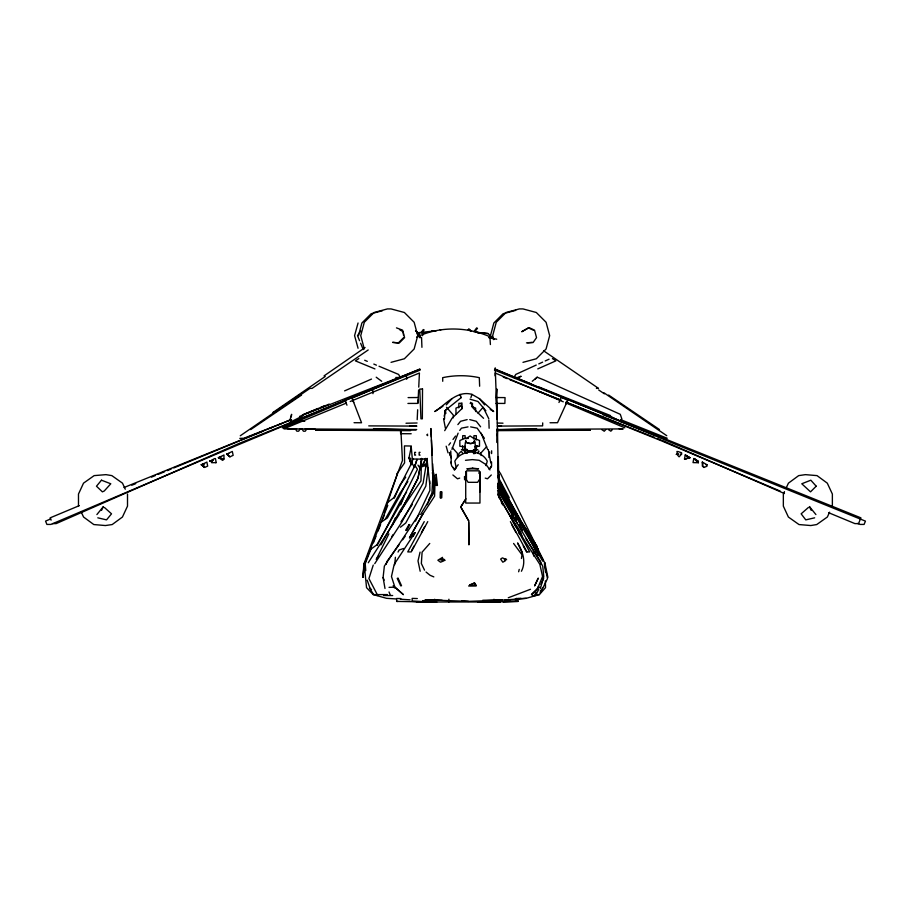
<?xml version="1.0" encoding="UTF-8"?>
<svg xmlns="http://www.w3.org/2000/svg" width="911" height="911" viewBox="0 0 911 911"><rect width="100%" height="100%" fill="white"/><g stroke="black" fill="none" stroke-linecap="round" stroke-linejoin="round"><path stroke-width="1.37" d="M433.579 601.932L412.171 601.328L412.171 598.39L417.318 598.55M453.302 417.842L453.302 415.074L446.492 407.274M457.459 457.504L457.459 453.405L452.266 447.597M475.633 411.556L475.633 408.117L471.807 406.568M493.99 599.256L493.99 601.932L516.537 601.328L516.537 598.39M433.659 472.832L433.625 493.102L420.631 514.499M415.496 521.103L429.912 490.425L429.696 480.803M490.209 468.448L491.53 466.136L491.553 461.945M491.621 453.576L491.644 450.786M479.778 492.134L479.96 471.659L479.96 503.054L465.715 503.054L465.715 471.659M676.919 451.446L677.738 455.352L679.105 456.832L681.576 454.133L681.587 452.767L677.727 451.446M223.935 459.064L223.981 454.988L218.526 457.675L222.705 460.374L223.935 459.064L218.526 457.675M440.81 497.759L440.89 491.974L440.264 491.974L440.184 497.759L441.755 497.759L441.949 491.974L441.14 491.974L440.935 497.759M495.117 375.833L495.163 373.009L563.271 401.808M497.235 442.666L497.44 428.534L495.22 367.828M497.212 442.404L497.44 428.534L498.75 497.577M421.474 458.381L420.962 480.849L400.555 511.173M497.941 470.247L498.328 456.798L498.522 478.833M444.511 419.014L444.762 410.781L461.012 397.765M542.705 422.909L542.614 425.881L497.258 426.097L501.505 425.824M706.982 464.758L706.925 466.25L703.93 467.457L702.37 466.136L702.324 462.071L706.982 464.758L705.877 464.758M363.796 563.567L363.182 577.267L364.115 563.374L402.457 460.51L400.874 430.003M465.419 449.772L465.305 452.471L464.804 449.966M478.708 452.289L478.765 450.956L477.512 453.405M497.896 466.739L498.328 456.798L498.511 479.288M417.192 419.652L417.659 409.756M418.001 402.685L418.138 399.861M418.274 397.037L418.604 389.965M418.741 387.141L419.424 373.009L350.234 401.489M432.668 463.858L433.089 472.342L431.939 492.953L427.213 504.671M475.36 449.966L475.041 452.972M467.036 451.856L467.07 451.241L473.538 451.241L473.595 453.712M362.988 577.403L364.115 563.374L366.541 587.652L373.237 594.598L386.549 598.322L396.251 598.948M486.235 464.063L486.087 465.669L487.237 461.16C481.042 448.895 461.273 449.294 454.851 461.16L456.263 468.06M394.702 564.774L395.397 557.27M384.989 588.472L383.087 577.54L384.362 566.107L418.946 514.51M302.554 415.985L290.541 422.032L290.837 419.459M478.97 473.447L479.3 470.816L466.455 470.816L466.455 479.664L468.106 482.318L477.637 482.318L479.3 479.664M474.927 442.029L475.622 448.03L474.175 449.818C471.158 452.072 466.705 451.093 464.667 448.03L465.453 442.029M290.541 422.032L290.894 419.459M291.258 416.896L291.611 414.323L290.21 419.094M411.476 464.006L410.03 460.738L410.405 458.131M488.9 457.481L489.708 451.97M411.362 446.413L409.005 457.8L411.26 464.564L412.33 458.666M414.414 467.423L416.987 459.474L414.414 467.423L411.601 462.332M427.225 458.381L423.103 483.183L401.785 522.151L374.74 563.67M521.434 558.489L522.003 554.788L513.588 543.457M422.602 335.669L422.966 333.517M461.581 409.267L462.173 406.636M684.491 459.064L685.243 454.988L689.729 457.766L684.491 459.064L689.9 457.675L685.243 454.988L689.729 457.766L687.907 458.051M697.336 461.217L698.441 461.217L693.783 458.529L693.032 462.606L698.384 462.708L694.592 458.529M400.92 511.253L417.967 478.298L421.736 459.121L412.33 459.03L411.157 446.026L404.45 445.9L404.575 462.89L397.059 473.572M421.736 459.121L417.967 478.298L400.031 512.87M464.667 448.03L465.031 446.219M420.073 552.134L418.001 560.925L420.176 571.243M386.23 564.273L386.856 561.62L399.325 544.368M444.226 416.179L445.843 409.825M518.632 571.766L519.247 569.386M358.524 335.635L361.906 322.995L371.141 313.748L382.506 310.697M490.471 335.635L493.853 322.995L503.088 313.748L515.706 310.366M358.057 322.995L354.573 335.635L358.057 348.264M458.29 456.297L459.155 453.234L461.319 451.332L462.879 453.507M540.382 588.472L543.765 576.595L542.74 566.107L497.554 490.425M411.26 464.564L413.104 458.563M470.896 397.606L471.921 394.361C457.026 390.056 445.9 404.416 434.763 411.533L442.917 406.272M373.248 565.082L368.921 578.565L377.735 595.532M384.317 512.654L397.401 473.572M538.64 587.162L531.443 594.576L537.217 589.519L542.557 576.504L539.87 564.41L521.138 535.099L498.647 496.153L498.545 483.502M474.039 442.006L474.642 440.617L474.529 442.347L470.395 443.748L465.874 442.347L465.623 440.617L466.102 441.994M451.947 449.385L458.108 433.158M371.381 548.023L365.243 563.704L365.744 570.616M373.43 542.797L375.992 536.26M378.042 531.033L380.593 524.497M382.643 519.27L384.18 515.353M364.912 562.884L387.79 505.366M521.422 571.243C526.353 561.916 522.709 551.292 517.562 542.933L521.98 552.134M426.849 462.902L425.471 466.295L423.068 464.143L425.642 458.381L422.693 466.774L423.068 464.143L425.665 466.432M392.129 525.704L395.34 517.881M400.692 504.842L404.438 495.709M474.699 453.701L474.756 449.772M394.349 498.089L400.077 484.891L405.702 477.193M540.952 584.395L543.673 578.291M411.544 463.335L393.768 497.782L388.359 501.927M558.955 402.491L561.244 397.424L567.804 400.191L557.521 422.704L550.028 422.761M565.936 403.937L567.804 400.191M829.579 512.187L827.336 517.027L816.723 524.554L810.824 525.545L799.004 524.554L788.379 517.027L783.346 506.14L783.346 494.047L784.473 491.633M786.17 488L788.425 483.16L798.674 475.622L805.426 474.642L817.042 475.622L827.302 483.16L832.369 494.047L832.369 506.14M413.252 536.249L415.006 532.673L409.517 537.775L423.159 513.531M536.078 592.15L534.894 594.576L539.414 594.598L545.518 587.652L545.37 580.911M388.883 533.789L376.232 559.434L378.509 556.052M101.542 510.319L103.41 506.562L96.885 514.556M538.765 589.28L535.622 595.532L532.229 595.532M414.619 466.102L400.066 495.368L387.334 517.96L381.265 522.105M377.154 545.393L399.815 502.371L406.579 492.065M540.018 592.81L542.603 588.005M398.039 552.055L399.177 549.971L403.584 548.49M424.241 521.627L407.741 551.918L411.237 551.918L427.76 521.627M411.544 550.711L414.186 545.86M421.451 532.536L424.754 526.478M415.006 532.673L394.178 564.41L391.468 576.504L394.896 587.162L403.322 594.576L394.896 587.162L389.054 587.356M380.9 544.892L399.485 511.629L409.415 496.188M409.517 537.775L421.725 515.877L434.604 496.153L435.071 479.539L432.509 470.247L430.926 428.534L431.347 437.018M385.319 519.042L400.168 492.897L407.855 481.6M444.705 430.664L451.981 418.32L462.116 408.447L461.934 402.958M428.625 499.923L434.353 490.425M465.111 499.945L460.738 507.006L468.698 520.955L468.926 544.88L468.709 522.367M465.931 498.772L460.807 506.994L468.766 520.944M399.394 514.1L368.272 562.759M400.954 521.821L412.364 504.364M299.708 429.628L298.649 431.188L296.849 431.188L295.813 429.616M306.312 429.662L305.242 431.222L303.443 431.222L302.418 429.65M391.605 536.83L393.153 534.575M360.699 330.966L357.488 335.635L359.583 340.714M402.651 539.767L405.156 536.317M421.281 332.344L423.285 329.577L424.15 329.93L421.782 332.948M448.804 445.08L450.49 442.826M453.018 439.444L455.546 436.05M459.759 430.413L461.444 428.159L468.026 426.883M431.461 331.308L432.213 330.83M468.117 329.634L468.858 329.156L470.93 330.875M489.127 469.302L491.53 466.136M454.247 469.928L458.233 464.701M475.098 331.308L477.478 328.29L476.601 327.937L474.608 330.693L475.098 331.057M457.869 424.594L460.556 421.303L467.149 419.607M478.013 413.127L483.126 407.274L488.797 418.73M429.753 543.457L422.1 552.134L421.349 563.499L424.515 570.138M480.552 453.405L486.645 446.629M446.276 404.894L452.015 398.619M605.758 429.65L604.244 431.222L601.864 429.662M612.351 429.616L610.837 431.188L608.457 429.628M491.302 474.973L487.487 478.822L485.233 478.093M403.71 337.571L398.403 342.866L392.595 342.354L399.155 343.083L404.598 337.617L402.605 330.169L396.467 327.869M535.156 379.17L537.183 377.211L544.038 380.001L620.289 414.323L621.894 419.094M466.125 438.692L470.099 435.959L474.267 438.795M808.399 507.473L801.145 513.827L805.768 519.874L814.65 517.824M532.252 381.276L537.183 377.211M400.419 527.207L405.759 522.982L425.824 486.132L428.136 468.368L425.801 464.143M461.41 449.727L467.024 449.351M540.2 590.909L542.216 589.36L547.488 578.565L544.334 563.67M371.13 548.969L376.903 544.812L399.724 504.842L417.443 469.267L414.767 465.122M365.095 347.524L324.065 375.879M325.238 376.471L272.89 412.524L274.575 412.421L309.945 388.405L312.131 388.348L368.192 349.972M240.299 435.765L302.52 392.983M250.684 429.593L301.564 395.055M358.832 358.57L355.392 360.87L374.933 368.909M459.702 478.093L457.504 478.822L452.881 474.973M442.552 557.361L437.884 560.231L440.525 562.201L443.964 560.789M201.445 464.758L206.899 462.071L207.662 466.136L204.497 467.457L201.445 464.758L204.497 467.457M214.643 458.529L209.986 461.217L212.286 462.036M226.85 454.133L232.305 451.446L233.159 455.341L229.902 456.832L226.85 454.133L229.902 456.832M505.229 560.891L502.826 562.201L500.651 559.092L502.416 557.874L506.653 559.775M536.237 365.06L515.763 374.421L513.872 377.541L518.37 377.496L520.898 376.311M538.8 363.888L542.649 362.134M545.199 360.961L549.048 359.207M518.37 377.496L520.955 376.345M537.763 368.898L555.869 360.87L552.43 358.57M344.597 390.876L371.494 379.078M50.686 518.906L45.55 521.126L46.916 524.429L50.891 524.429L237.646 445.058L419.675 369.103M346.339 400.601L282.319 427.828L286.259 427.828L346.317 403.106M351.566 398.369L405.133 375.594M460.932 406.044L455.978 408.117L455.978 413.845M240.743 440.366L263.051 431.154M269.61 428.455L272.241 427.373M278.8 424.663L281.419 423.581M286.669 421.417L290.609 419.789M302.418 414.915L318.167 408.424M320.797 407.331L324.726 405.714M354.049 422.704L361.542 422.761L351.794 397.424L344.984 400.191L346.966 405.19M131.799 485.233L135.739 483.616M151.488 477.125L155.428 475.508M158.047 474.426L164.618 471.716M167.237 470.634L171.177 469.017M173.796 467.935L239.434 440.901M291.099 419.641L124.033 487.51M302.93 414.812L329.224 404.097M506.129 559.035L504.307 559.775L505.149 560.424M79.303 505.651L50.128 517.858L51.084 520.158M420.165 370.094L239.695 443.167L56.118 523.609L52.508 523.609M416.578 337.161C440.56 325.455 470.406 326.673 494.035 338.733M291.566 419.572L243.875 438.248L239.798 438.385M299.514 416.452L420.051 369.228M469.746 584.851L474.494 582.983L476.111 585.306L469.825 585.374M201.832 464.758L204.451 463.745L201.137 464.758L203.984 465.578M508.27 597.775L530.498 589.28M373.294 388.052L383.827 384.043M473.549 453.348L474.563 453.018M689.9 457.675L685.186 458.882M228.752 453.462L226.543 454.133L227.568 454.133M218.219 457.675L221.532 456.662M517.881 598.857L526.205 598.322L539.414 594.598M391.047 362.339L404.382 358.763L414.152 348.981L417.728 335.635L414.152 322.278L404.382 312.496L391.047 308.92L387.414 308.92L374.079 312.496L364.309 322.278L360.733 335.635L364.309 348.981M522.982 362.339L536.317 358.763L546.088 348.981L549.663 335.624L546.088 322.278L536.317 312.496L522.982 308.92L519.361 308.92L506.015 312.496L496.256 322.278L492.68 335.635L493.751 339.632M463.392 450.672L466.466 449.875M474.563 446.845L477.933 446.231L475.565 446.641M526.205 598.322L505.093 599.996M475.656 446.686L479.493 446.231L479.493 440.503L474.38 438.43M416.965 332.822L436.244 330.795M678.797 454.133L676.167 454.407L678.376 454.225M465.487 460.306L472.353 459.611L479.175 460.283L486.212 464.701L489.97 469.928M527.64 342.764L532.286 342.354M515.375 598.698L520.978 598.265M442.154 600.281L425.107 599.757L468.448 601.362L510.524 599.757L506.357 599.825M596.409 388.405L598.481 388.348L543.582 350.769M536.59 428.637L496.916 429.821L590.408 430.186L496.928 430.641M211.648 462.708L216.203 462.594L215.44 458.529M405.999 423.239L417.067 422.989M215.395 462.606L216.203 462.594M482.75 600.258L502.189 599.905M477.922 602.08L498.693 601.715M516.685 601.408L502.838 601.647L518.074 601.408L518.074 598.481M479.3 602.08L500.071 601.715M408.094 397.606L418.286 397.526L417.955 403.402L407.923 403.436M497.224 429.525L623.17 428.91L619.218 428.91M410.519 430.652L315.741 430.186L416.031 429.912L373.533 428.637M424.424 459.007L427.122 459.007M439.956 329.611L440.822 329.964M417.17 332.72L425.403 332.72M477.501 332.72L484.356 332.72M419.265 337.582L421.565 337.582L421.93 347.319M488.603 337.582L496.711 339.211M470.099 403.288L472.467 403.288L472.49 407.536M286.976 427.84L284.152 427.851L299.127 421.269L304.775 421.269M315.741 430.186L319.727 430.186M411.191 433.75L400.646 433.693L400.544 431.051M427.658 434.183L426.769 434.9L427.703 435.629M497.167 434.183L497.121 435.629M468.379 438.43L464.781 438.43L459.839 440.503L459.839 446.231L464.963 446.845M415.621 452.346L414.687 452.346L414.687 455.113L415.621 455.113M420.096 452.346L419.162 452.346L419.162 455.113L420.096 455.113M680.471 454.133L681.576 454.133M210.703 461.217L209.986 461.217L212.468 461.775M498.898 491.974L499.046 497.759M373.237 594.598L387.289 594.587M383.611 595.532L392.675 595.532M400.794 598.55L396.638 598.481L396.638 601.408L398.016 601.408M412.171 601.328L434.718 601.932L434.718 599.256M515.398 601.328L518.074 601.408M416.486 601.977L500.264 601.977M421.144 459.042L426.997 459.042L429.685 483.536M422.567 600.656L429.605 600.668M496.005 403.402L504.865 403.436L505.058 397.606L496.142 397.538M368.739 425.881L416.862 426.109L409.779 425.824M287.887 428.91L416.714 429.536M283.981 428.91L296.679 428.979M299.503 428.99L302.315 429.001M305.139 429.024L315.024 429.07M395.784 377.496L400.43 377.541L398.597 374.421L379.033 366.245M475.223 449.351L477.876 449.727M493.398 338.573L488.08 333.551L476.385 332.321M396.638 601.408L436.79 602.08M497.349 423.046L502.997 423.182M537.615 587.231L540.064 587.356M461.729 601.009L468.448 601.362M400.407 599.222L410.098 599.848M440.184 559.775L443.156 560.049M473.492 331.593L476.294 331.877M477.239 332.39L488.08 333.551M470.645 426.883L477.182 428.159L484.413 438.316M97.807 517.824L106.53 519.874L111.518 513.827L104.423 507.473M489.947 337.913L494.013 338.926M469.769 419.607L476.294 421.303L480.598 426.792M473.686 449.875L476.612 450.672M470.019 399.189L477.922 401.478L485.882 410.781M466.09 453.018L467.161 453.348M526.478 342.866L533.083 342.547L536.533 337.628L534.541 330.181L529.097 327.641L521.696 331.752L528.414 327.869L533.698 330.329M530.1 384.043L540.382 388.052M602.638 414.585L615.847 419.755M621.12 421.827L663.367 438.385L667.228 438.248L621.086 419.812M857.627 523.449L860.109 524.429L864.083 524.429L865.45 521.126L677.328 445.058L495.299 369.103M494.536 369.251L531.443 383.998M539.358 387.152L610.541 415.598M503.271 377.108L507.211 378.68M509.841 379.728L561.13 400.18M566.391 402.275L654.497 437.394M657.127 438.442L661.067 440.013M538.253 391.115L560.561 400.123M565.811 402.241L661.625 440.901L780.237 491.109M494.491 370.094L860.906 517.858L858.538 523.609L854.928 523.609L828.611 512.699M364.696 360.255L367.304 361.348M373.817 364.07L376.425 365.163M565.89 402.913L624.832 427.828M433.818 576.891L430.106 575.308L426.063 572.051M662.388 440.537L784.451 493.534M609.789 415.985L621.45 422.032L621.006 419.459M471.921 394.361L479.391 398.619L493.671 411.533L490.232 409.449M466.022 442.495L471.272 443.509L474.403 442.495L474.244 440.97M399.827 329.805L403.186 331.752L403.493 335.248M608.616 395.055L659.45 429.525M598.686 389.965L604.392 393.837M604.016 392.835L666.75 435.697M371.54 589.508L369.49 588.005L373.248 594.006M376.209 377.211L381.698 381.276M533.06 544.812L538.344 548.969M418.639 333.369L415.541 330.795L417.819 332.8M471.135 331.16L468.858 329.156L470.133 330.807M512.062 517.243L515.933 520.705L511.31 514.51M693.783 458.529L698.384 462.708M483.57 418.32L473.447 408.447L470.6 402.309M455.044 469.507L451.765 466.136L450.649 462.15M479.391 398.619L484.652 404.894M815.903 514.556L809.435 506.562L811.177 510.319M453.04 467.707L454.691 469.803M518.587 532.673L520.158 534.711M499.581 481.589L501.984 484.891M498.226 470.372L500.526 473.572L544.972 563.374L547.898 577.403M417.978 465.122L419.994 468.152M497.657 494.548L500.731 499.342M526.023 538.868L540.587 561.62L541.02 564.273M509.181 502.371L537.034 546.498L518.871 517.96L498.704 480.222M418.331 333.096L420.483 337.047M497.725 483.593L523.13 525.601M542.74 561.142L497.52 486.394M393.153 585.727L394.497 587.982M543.389 560.424L514.396 511.253M501.392 502.61L502.792 504.99M509.272 497.782L497.577 475.997M505.07 492.897L519.987 519.042M510.934 506.06L513.702 510.9M515.091 513.326L516.469 515.751M517.847 518.165L519.236 520.591M515.569 525.601L498.647 496.153L498.556 482.967M520.432 534.119L522.515 537.775L520.636 532.035L510.012 515.877L515.683 526.729M498.442 483.172L513.702 510.035M498.203 487.67L506.596 502.451M507.996 504.91L512.893 513.531M497.805 485.609L513.793 514.84M515.125 517.277L516.457 519.714M513.189 521.627L529.701 551.918L526.558 551.918L523.256 545.86M510.399 521.627L526.922 551.918M512.028 525.26L515.99 532.536M497.622 487.351L517.015 522.982M703.144 465.976L703.93 467.457M538.344 555.653L522.709 525.419L536.511 552.009M419.06 333.916L420.017 335.772M498.829 482.375L510.24 504.842M527.526 533.789L536.568 552.112M81.307 512.187L83.561 517.027L93.81 524.554L105.425 525.545L112.19 524.554L122.438 517.027L127.506 506.14L127.506 494.047M125.274 489.207L122.484 483.16L111.859 475.622L105.961 474.642L94.14 475.622L83.516 483.16L78.483 494.047L78.483 506.14M360.631 343.253L363.238 349.608M383.087 577.54L384.169 580.159M389.02 591.956L390.102 594.576M497.918 492.953L502.12 503.373M481.145 433.158L487.579 449.385M351.794 397.424L353.719 402.491M449.442 452.813L451.435 458.119M460.659 396.16L459.987 394.361L461.137 397.686M367.167 580.159L369.957 588.005M474.995 446.219L475.622 448.03M409.005 457.8L410.03 460.738M446.174 446.196L448.041 452.847M432.509 470.247L433.089 472.342M445.217 410.667L445.923 413.332M480.564 453.12L481.179 455.523M449.658 453.12L450.341 455.876M702.324 462.071L702.871 464.678M488.273 449.658L490.824 462.959M443.577 418.73L445.399 428.261M432.361 472.627L434.148 482.17M533.015 552.134L533.744 556.12M497.873 483.365L498.602 488.478M489.959 337.582L490.403 344.54M544.88 562.759L545.45 572.165M406.522 376.425L406.682 379.227M431.484 439.842L432.247 455.386M450.763 450.979L451.287 462.959M479.641 386.218L479.311 377.666C467.309 375.081 454.68 375.081 442.678 377.666L442.735 381.288M496.985 418.821L496.188 396.592L496.825 388.94L496.996 418.821M488.843 420.085L489.127 428.261M372.781 388.018L372.975 393.654M464.485 476.487L464.599 479.767M544.972 563.374L545.063 567.428M476.339 439.922L476.316 435.674L473.959 435.674L473.811 438.908M476.362 445.581L476.385 449.84M465.122 438.51L465.111 435.674L462.742 435.674L462.594 438.908M462.629 445.73L462.64 449.818M461.262 406.124L461.251 403.288L458.882 403.288L458.745 407.889M448.907 599.21L448.907 601.977M498.716 474.369L498.875 485.415L498.716 474.369M422.522 388.94L422.351 418.821L420.95 418.821L419.766 389.099L422.522 388.94M436.164 474.369L435.993 485.415L437.439 485.415L436.164 474.369M538.173 578.291L534.711 585.739L538.173 578.291M408.948 524.611L405.691 530.384L406.613 530.384L409.87 524.611L408.948 524.611M442.359 559.035L441.915 559.775L445.058 560.413L443.543 558.967L442.359 559.035M101.474 480.199L96.475 486.201L102.385 491.849L104.23 491.018L110.789 483.775L101.474 480.199M816.199 486.201L810.528 491.849L801.771 483.775L810.824 480.199L816.199 486.201M474.494 582.983L468.641 586.001L476.18 586.001L474.494 582.983M212.992 460.203L209.678 461.217L212.992 460.203M472.695 468.14L466.865 468.835L478.548 468.835L472.695 468.14M398.084 578.291L397.242 578.383L400.692 585.83L401.535 585.739L398.084 578.291M518.894 524.611L522.151 530.384L518.894 524.611"/></g></svg>
